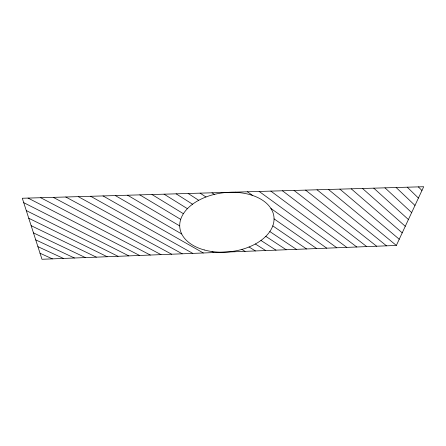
<?xml version="1.0" encoding="UTF-8"?>
<svg xmlns="http://www.w3.org/2000/svg" width="446" height="446" viewBox="0 0 446 446"><rect width="100%" height="100%" fill="white"/><g stroke="black" fill="none" stroke-linecap="round" stroke-linejoin="round"><path stroke-width="0.67" d="M396.343 245.451L423.7 186.729L22.3 198.247L41.98 259.271L396.343 245.451L328.479 189.461M40.034 253.244L52.405 258.864M37.91 246.655L63.449 258.435M35.725 239.87L74.449 258.005M33.467 232.884L85.403 257.576M31.148 225.676L96.325 257.152M28.75 218.245L107.202 256.729M26.275 210.579L118.039 256.305M23.722 202.662L128.838 255.881M28.07 198.08L139.598 255.463M40.697 197.717L150.319 255.045M53.269 197.355L160.995 254.627M65.791 196.998L171.638 254.214M78.256 196.641L182.241 253.802M90.666 196.285L192.806 253.389M103.032 195.928L203.331 252.977M115.341 195.577L181.723 233.994M212.062 251.55L213.824 252.57M127.601 195.225L179.716 225.921M139.81 194.874L180.702 219.387M233.793 251.221L234.685 251.756M151.969 194.523L183.406 213.712M241.905 249.425L245.06 251.349M164.078 194.177L187.409 208.683M249.03 246.989L255.402 250.947M176.137 193.832L192.533 204.212M255.357 243.995L265.699 250.546M188.145 193.486L198.71 200.304M260.949 240.455L275.968 250.145M200.103 193.146L205.957 196.993M265.81 236.341L286.193 249.743M212.012 192.8L214.37 194.384M269.836 231.552L296.384 249.347M223.875 192.46L224.187 192.678M272.79 225.888L306.541 248.952M235.683 192.12L236.034 192.365M274.061 218.863L316.66 248.556M247.452 191.786L252.626 195.465M270.928 208.477L326.745 248.166M259.165 191.451L336.791 247.77M270.839 191.111L346.804 247.379M282.457 190.782L356.783 246.989M294.037 190.448L366.723 246.605M305.56 190.119L376.63 246.22M317.045 189.79L386.504 245.83M339.869 189.132L399.237 239.234M351.214 188.809L402.208 232.851M362.514 188.485L405.269 226.284M373.77 188.162L408.413 219.532M384.976 187.838L411.652 212.586M396.143 187.521L414.981 205.439M407.265 187.197L418.415 198.074M418.342 186.88L421.944 190.492M204.24 249.95A47.365 29.67 -6.6 0 0 274.045 218.25A47.365 29.67 -6.6 0 0 202.373 198.492A47.365 29.67 -6.6 0 0 204.24 249.95"/></g></svg>
